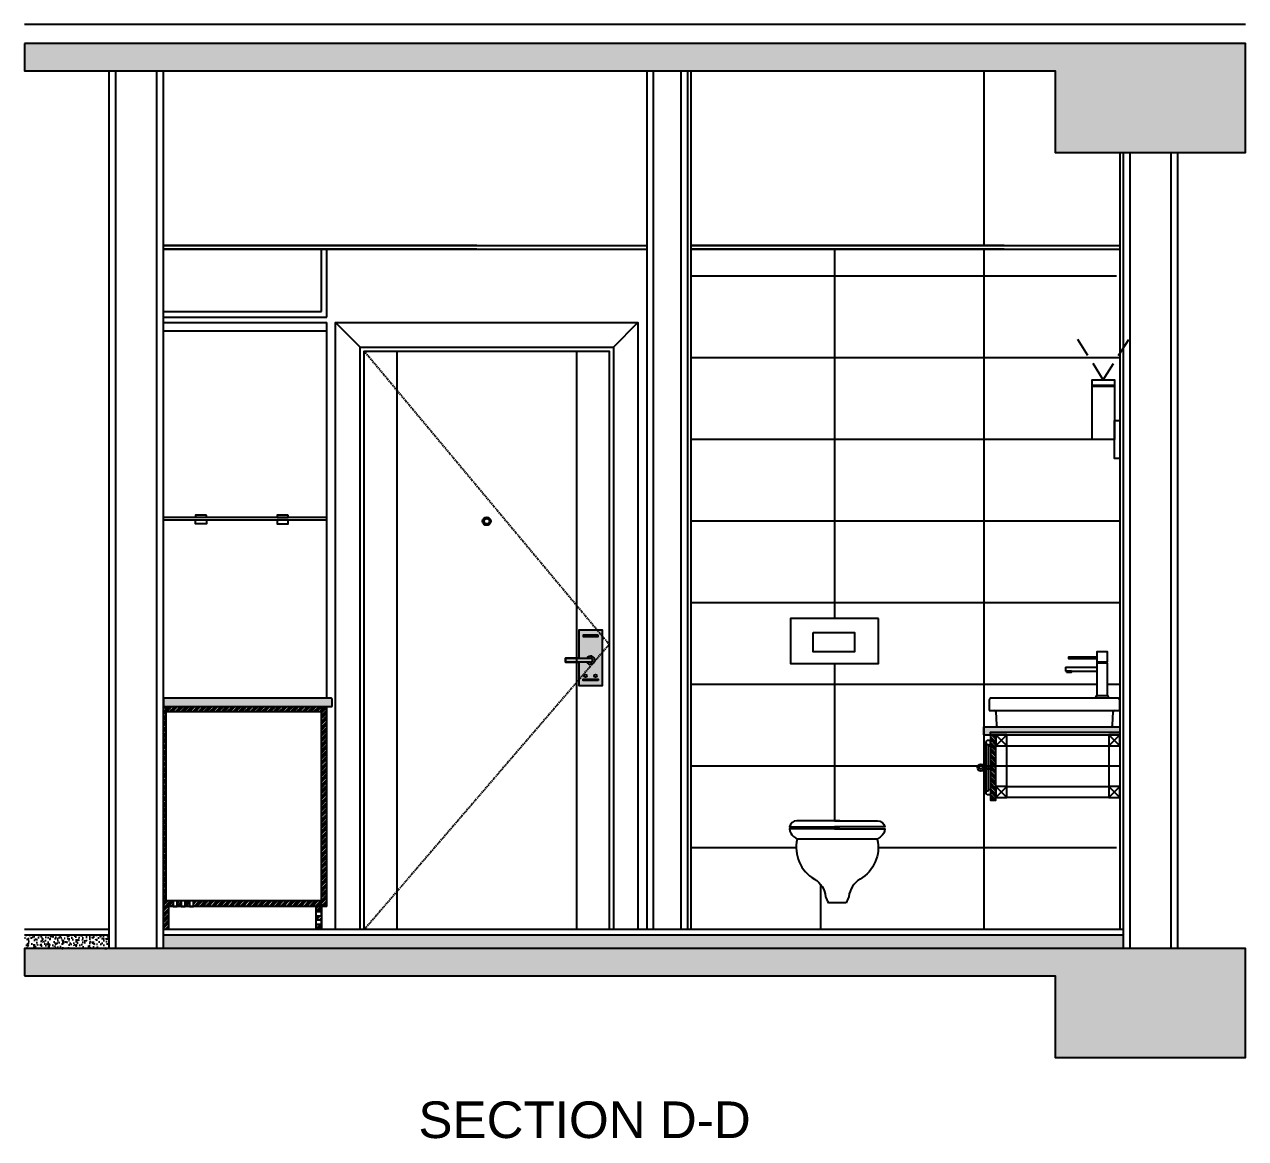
# Model space of a CAD drawing. Header units: centimetres. Extents: x -3207095 to 15275363, y -32656 to 4798027.
# Drawn here: x 702847 to 704048, y 4470460 to 4471556 of the extents above; entities that cross this region are included whole.
import ezdxf

# ---------------------------------------------------------------- set-up
doc = ezdxf.new("R2010")
doc.units = ezdxf.units.CM
doc.linetypes.add('DUZ', pattern=[500, 500])
doc.linetypes.add('HIDDEN2', pattern=[0.1875, 0.125, -0.0625])
doc.layers.get('0').update_dxf_attribs({"color": 1, "linetype": 'DUZ'})
for name, color, linetype in [('a_asmatavan', 200, 'Continuous'), ('a_duvar_alcipan', 2, 'Continuous'), ('a_duvar_tarama', 253, 'Continuous'), ('a_gorunus', 233, 'Continuous'), ('a_kolon', 4, 'Continuous'), ('a_kolon_tarama', 252, 'Continuous'), ('a_metal', 72, 'Continuous'), ('a_mobilya', 1, 'Continuous'), ('a_mobilya_tarama', 253, 'Continuous'), ('a_olcu', 30, 'Continuous'), ('a_seramik', 241, 'Continuous'), ('a_vitrifiye', 195, 'Continuous'), ('a_zemin_kaplama', 30, 'Continuous')]:
    doc.layers.add(name, color=color, linetype=linetype)
doc.styles.add('ARIEL20S', font='arial.ttf')

# ---------------------------------------------------------------- blocks, each defined once
blk = doc.blocks.new('a_kapıkolu')
at = {"true_color": 0xffffff}
blk.add_hatch(color=7, dxfattribs=at).paths.add_polyline_path([(0, 100), (-49, 100), (-49, 85), (0, 85), (0, 0), (87, 0), (87, 203), (0, 203)])
for points in [[(0, 100), (-49, 100), (-49, 85), (0, 85), (0, 0), (87, 0), (87, 203), (0, 203)], [(71, 184), (16, 184), (16, 179), (71, 179)], [(71, 17.4), (16, 17.4), (16, 22.4), (71, 22.4)]]:
    blk.add_lwpolyline(points, close=True)
for points in [[(0, 79.6), (0, 0), (87, 0), (87, 203), (0, 203), (0, 104.6)], [(43.5, 85), (-49, 85), (-49, 100), (43.5, 100)]]:
    blk.add_lwpolyline(points)
for centre in [(25.1, 35.2), (61.9, 35.2)]:
    blk.add_circle(centre, 5)
for centre, radius, start, end in [((43.5, 92.4), 15.1, 209.1412, 149.7121), ((43.5, 92.5), 7.5, 270, 90)]:
    blk.add_arc(centre, radius, start, end)

msp = doc.modelspace()

# ---------------------------------------------------------------- hatches: boundary and pattern name
at = {"layer": 'a_kolon_tarama'}
for points in [[(702847.08, 4471537.15), (702847.08, 4471510.38), (703860.66, 4471510.38), (703860.66, 4471430.06), (704048.08, 4471430.06), (704048.08, 4471537.15)], [(702847.3, 4470620.17), (703860.66, 4470620.17), (703860.66, 4470539.85), (704048.08, 4470539.85), (704048.08, 4470646.94), (702847.3, 4470646.94)]]:
    msp.add_hatch(color=256, dxfattribs=at).paths.add_polyline_path(points)
h = msp.add_hatch(dxfattribs=at)
h.set_pattern_fill('AR-CONC', color=256, scale=1.338668, style=0)
h.set_pattern_definition([(130, (715995.8305, 4471185.27), (-9.60173, -0.8400425), [1.004001, -11.044008]), (185, (715995.831, 4471185.27), (1.857419, 10.069353), [0.8032006, -8.835207]), (79.5486, (715995.03, 4471185.2), (-7.744318, 9.229304), [0.853269, -9.385963]), (133.8158, (715995.83, 4471187.947), (-14.286811, -2.21575), [1.506001, -16.566013]), (83.3644, (715994.64, 4471187.763), (-12.512028, 13.040201), [1.279904, -14.078942]), (188.8158, (715995.83, 4471187.947), (-12.512017, 13.040211), [1.204801, -13.25281]), (159, (715994.492, 4471187.278), (-7.990602, -5.389729), [1.004001, -11.044008]), (214, (715994.492, 4471187.278), (-3.257184, 9.707349), [0.8032006, -8.835207]), (108.5486, (715993.826, 4471186.829), (-11.247789, 4.3176115), [0.853269, -9.385963]), (142.5, (715995.8305, 4471185.27), (-0.16278005, 4.4563424), [0, -8.7281133, 0, -8.9690734, 0, -8.8686734]), (172.5, (715995.8305, 4471185.27), (-3.5216269, 5.2798621), [0, -5.1137105, 0, -8.527313, 0, -3.3801359]), (212.5, (715998.8158, 4471185.27), (-7.1461084, -0.3019348), [0, -3.3466692, 0, -10.441608, 0, -13.8552105]), (222.5, (716000.1544, 4471185.27), (-7.8069247, 1.340073), [0, -4.35067, 0, -6.9342986, 0, -9.8392074])])
h.paths.add_polyline_path([(702847.3, 4470660.33), (702847.3, 4470646.94), (702930.29, 4470646.94), (702930.29, 4470660.33)])
h = msp.add_hatch(dxfattribs=at)
h.set_pattern_fill('AR-CONC', color=256, scale=1.338668, style=0)
h.set_pattern_definition([(50, (683414.538, 4470152.1215), (9.6017302, -0.8400425), [1.0040008, -11.0440083]), (355, (683414.538, 4470152.121), (-1.8574193, 10.069353), [0.8032006, -8.8352067]), (100.4514, (683415.338, 4470152.0515), (7.744318, 9.2293043), [0.8532693, -9.385963]), (46.1842, (683414.538, 4470154.799), (14.286811, -2.2157495), [1.506001, -16.566013]), (96.6356, (683415.729, 4470154.614), (12.512028, 13.040201), [1.279904, -14.078942]), (351.1842, (683414.538, 4470154.799), (12.512017, 13.040211), [1.204801, -13.25281]), (21, (683415.877, 4470154.1295), (7.9906018, -5.389729), [1.0040008, -11.0440083]), (326, (683415.877, 4470154.129), (3.2571837, 9.7073493), [0.8032006, -8.8352067]), (71.4514, (683416.543, 4470153.68), (11.2477887, 4.3176115), [0.8532693, -9.385963]), (37.5, (683414.5382, 4470152.1215), (0.16278005, 4.4563424), [0, -8.7281133, 0, -8.9690734, 0, -8.8686734]), (7.5, (683414.538, 4470152.1215), (3.5216269, 5.2798621), [0, -5.1137105, 0, -8.5273131, 0, -3.3801359]), (327.5, (683411.553, 4470152.1215), (7.1461084, -0.3019348), [0, -3.3466692, 0, -10.4416079, 0, -13.8552105]), (317.5, (683410.2143, 4470152.1215), (7.8069247, 1.340073), [0, -4.35067, 0, -6.9342986, 0, -9.8392074])])
h.paths.add_polyline_path([(703927.6, 4470646.94), (702983.84, 4470646.94), (702983.84, 4470660.33), (703927.6, 4470660.33)])
at = {"layer": 'a_mobilya'}
h = msp.add_hatch(color=253, dxfattribs=at)
edge = h.paths.add_edge_path()
edge.add_line((703149.83, 4470885.22), (703149.83, 4470891.92))
edge.add_arc((703148.49, 4470891.92), 1.34, 0, 90)
edge.add_line((703148.49, 4470893.26), (702983.84, 4470893.26))
edge.add_line((702983.84, 4470893.26), (702983.84, 4470885.22))
edge.add_line((702983.84, 4470885.22), (703149.83, 4470885.22))
at = {"layer": 'a_mobilya_tarama'}
h = msp.add_hatch(dxfattribs=at)
h.set_pattern_fill('ANSI34', color=256, scale=5.354671, angle=270, style=0)
h.set_pattern_definition([(225, (703144.477, 4470665.682), (-2.839743, 2.839743), []), (225, (703144.477, 4470664.7353), (-2.839743, 2.839743), []), (225, (703144.477, 4470663.7887), (-2.839743, 2.839743), []), (225, (703144.477, 4470662.842), (-2.839743, 2.839743), [])])
h.paths.add_polyline_path([(702986.51, 4470885.22), (703139.12, 4470885.22), (703139.12, 4470879.87), (702986.51, 4470879.87)])
h.paths.add_polyline_path([(703013.29, 4470693.79), (703139.12, 4470693.79), (703139.12, 4470688.44), (703013.29, 4470688.44)])
h.paths.add_polyline_path([(703005.26, 4470693.79), (703009.27, 4470693.79), (703009.27, 4470688.44), (703005.26, 4470688.44)])
h.paths.add_polyline_path([(702997.22, 4470693.79), (703001.24, 4470693.79), (703001.24, 4470688.44), (702997.22, 4470688.44)])
h.paths.add_polyline_path([(702983.84, 4470693.79), (702993.21, 4470693.79), (702993.21, 4470688.44), (702983.84, 4470688.44)])
h.paths.add_polyline_path([(702983.84, 4470885.22), (702986.51, 4470885.22), (702986.51, 4470879.87), (702986.51, 4470693.79), (702983.84, 4470693.79)])
h.paths.add_polyline_path([(702983.84, 4470688.44), (702989.19, 4470688.44), (702989.19, 4470665.68), (702983.84, 4470665.68)])
h.paths.add_polyline_path([(703133.77, 4470688.44), (703139.12, 4470688.44), (703139.12, 4470683.08), (703133.77, 4470683.08)])
h.paths.add_polyline_path([(703133.77, 4470679.07), (703139.12, 4470679.07), (703139.12, 4470675.05), (703133.77, 4470675.05)])
h.paths.add_polyline_path([(703133.77, 4470671.04), (703139.12, 4470671.04), (703139.12, 4470665.68), (703133.77, 4470665.68)])
h.paths.add_polyline_path([(703139.12, 4470883.88), (703144.48, 4470883.88), (703144.48, 4470688.44), (703139.12, 4470688.44)])
h = msp.add_hatch(dxfattribs=at)
h.set_pattern_fill('ANSI33', color=256, scale=5.354671, style=0)
h.set_pattern_definition([(45, (703790.518, 4470857.1114), (-0.946581, 0.946581), []), (45, (703791.4646, 4470857.1114), (-0.946581, 0.946581), [0.669334, -0.334667])])
h.paths.add_polyline_path([(703790.52, 4470865.14), (703790.52, 4470857.11), (703797.21, 4470857.11), (703797.21, 4470859.79), (703924.38, 4470859.79), (703924.38, 4470865.14)])
h = msp.add_hatch(dxfattribs=at)
h.set_pattern_fill('ANSI34', color=256, scale=5.354671, angle=270, style=0)
h.set_pattern_definition([(315, (703797.2114, 4470792.8553), (2.83974, 2.83974), []), (315, (703797.2114, 4470791.9087), (2.83974, 2.83974), []), (315, (703797.2114, 4470790.962), (2.83974, 2.83974), []), (315, (703797.2114, 4470790.0156), (2.83974, 2.83974), [])])
h.paths.add_polyline_path([(703802.57, 4470857.11), (703797.21, 4470857.11), (703797.21, 4470792.86), (703802.57, 4470792.86)])

# ---------------------------------------------------------------- linework, layer by layer
at = {"layer": 'a_asmatavan'}
for p, q in [((703292, 4471338.36), (702983.84, 4471338.36)), ((702983.84, 4471338.36), (703459.06, 4471338.36)), ((703292, 4471335.02), (702983.84, 4471335.02)), ((702983.84, 4471335.02), (703459.06, 4471335.02)), ((703810.6, 4471338.36), (703502.44, 4471338.36)), ((703502.44, 4471338.36), (703924.38, 4471338.36)), ((703810.6, 4471335.02), (703502.44, 4471335.02)), ((703502.44, 4471335.02), (703924.38, 4471335.02))]:
    msp.add_line(p, q, dxfattribs=at)
at = {"layer": 'a_duvar_alcipan'}
for p, q in [((702930.29, 4470646.94), (702930.29, 4471510.38)), ((702983.84, 4470646.94), (702983.84, 4471510.38)), ((703459.06, 4471510.38), (703459.06, 4470665.68)), ((703499.22, 4471510.38), (703499.22, 4470665.68)), ((703927.6, 4471430.06), (703927.6, 4470646.94)), ((703981.14, 4471430.06), (703981.14, 4470646.94)), ((703139.12, 4471273.41), (703139.12, 4471335.02)), ((703144.48, 4471268.06), (703144.48, 4471335.02)), ((702983.84, 4471273.41), (703139.12, 4471273.41)), ((702983.84, 4471268.06), (703144.48, 4471268.06))]:
    msp.add_line(p, q, dxfattribs=at)
at = {"layer": 'a_duvar_alcipan', "color": 1}
for p, q in [((702936.98, 4470646.94), (702936.98, 4471510.38)), ((702977.14, 4470646.94), (702977.14, 4471510.38)), ((703465.76, 4470665.68), (703465.76, 4471510.38)), ((703934.29, 4471430.06), (703934.29, 4470646.94)), ((703974.45, 4471430.06), (703974.45, 4470646.94))]:
    msp.add_line(p, q, dxfattribs=at)
msp.add_lwpolyline([(703492.53, 4471510.38), (703492.53, 4470665.68)], dxfattribs=at)
at = {"layer": 'a_duvar_tarama'}
for p, q in [((702983.84, 4471071.3), (703144.48, 4471071.3)), ((702983.84, 4471068.62), (703144.48, 4471068.62))]:
    msp.add_line(p, q, dxfattribs=at)
at = {"layer": 'a_gorunus'}
for p, q in [((703502.44, 4471510.38), (703502.44, 4470665.68)), ((703924.38, 4471430.06), (703924.38, 4470665.68)), ((703177.27, 4471238.6), (703153.18, 4471262.7)), ((703426.27, 4471238.6), (703450.36, 4471262.7)), ((703213.42, 4471234.59), (703213.42, 4470665.68)), ((703390.12, 4471234.59), (703390.12, 4470665.68))]:
    msp.add_line(p, q, dxfattribs=at)
for points in [[(703153.18, 4470665.68), (703153.18, 4471262.7), (703450.36, 4471262.7), (703450.36, 4470665.68)], [(703177.27, 4470665.68), (703177.27, 4471238.6), (703426.27, 4471238.6), (703426.27, 4470665.68)], [(703181.29, 4470665.68), (703181.29, 4471234.59), (703422.25, 4471234.59), (703422.25, 4470665.68)]]:
    msp.add_lwpolyline(points, dxfattribs=at)
at = {"layer": 'a_gorunus', "linetype": 'HIDDEN2', "ltscale": 10}
msp.add_lwpolyline([(703181.29, 4471234.59), (703422.25, 4470946.13), (703181.29, 4470665.68)], dxfattribs=at)
at = {"layer": 'a_gorunus'}
for radius in [4.02, 2.68]:
    msp.add_circle((703301.77, 4471067.28), radius, dxfattribs=at)
at = {"layer": 'a_kolon'}
for points in [[(702847.3, 4471537.15), (702847.3, 4471510.38), (703860.66, 4471510.38), (703860.66, 4471430.06), (704048.08, 4471430.06), (704048.08, 4471537.15), (702847.3, 4471537.15)], [(702847.3, 4470620.17), (703860.66, 4470620.17), (703860.66, 4470539.85), (704048.08, 4470539.85), (704048.08, 4470646.94), (702847.3, 4470646.94), (702847.3, 4470620.17)]]:
    msp.add_lwpolyline(points, dxfattribs=at)
at = {"layer": 'a_metal'}
for p, q in [((703813.28, 4470846.4), (703802.57, 4470857.11)), ((703813.28, 4470857.11), (703802.57, 4470846.4)), ((703924.38, 4470846.4), (703913.68, 4470857.11)), ((703924.38, 4470857.11), (703913.68, 4470846.4)), ((703813.28, 4470806.24), (703813.28, 4470846.4)), ((703813.28, 4470846.4), (703913.68, 4470846.4)), ((703913.68, 4470846.4), (703913.68, 4470806.24)), ((703790.92, 4470826.05), (703797.21, 4470826.05)), ((703790.92, 4470823.91), (703797.21, 4470823.91)), ((703813.28, 4470795.53), (703802.57, 4470806.24)), ((703813.28, 4470806.24), (703802.57, 4470795.53)), ((703813.28, 4470806.24), (703913.68, 4470806.24)), ((703924.38, 4470795.53), (703913.68, 4470806.24)), ((703924.38, 4470806.24), (703913.68, 4470795.53)), ((703913.68, 4470795.53), (703813.28, 4470795.53))]:
    msp.add_line(p, q, dxfattribs=at)
for points in [[(703802.57, 4470857.11), (703802.57, 4470846.4), (703813.28, 4470846.4), (703813.28, 4470857.11)], [(703913.68, 4470857.11), (703913.68, 4470846.4), (703924.38, 4470846.4), (703924.38, 4470857.11)], [(703802.57, 4470806.24), (703802.57, 4470795.53), (703813.28, 4470795.53), (703813.28, 4470806.24)], [(703913.68, 4470806.24), (703913.68, 4470795.53), (703924.38, 4470795.53), (703924.38, 4470806.24)]]:
    msp.add_lwpolyline(points, close=True, dxfattribs=at)
for radius in [3.35, 1.61]:
    msp.add_circle((703787.75, 4470824.98), radius, dxfattribs=at)
at = {"layer": 'a_mobilya'}
for p, q in [((702983.84, 4470665.68), (702983.84, 4470885.22)), ((702986.51, 4470693.79), (702986.51, 4470885.22)), ((703139.12, 4470879.87), (702986.51, 4470879.87)), ((703139.12, 4470688.44), (703139.12, 4470883.88)), ((703144.48, 4470688.44), (703144.48, 4470883.88)), ((703790.52, 4470865.14), (703924.38, 4470865.14)), ((703790.52, 4470857.11), (703790.52, 4470865.14)), ((703790.52, 4470857.11), (703924.38, 4470857.11)), ((703792.65, 4470849.75), (703792.65, 4470800.22)), ((703794.86, 4470847.42), (703794.86, 4470803.27)), ((703139.12, 4470693.79), (702983.84, 4470693.79)), ((703144.48, 4470688.44), (702983.84, 4470688.44)), ((702989.19, 4470665.68), (702989.19, 4470688.44)), ((703133.77, 4470688.44), (703133.77, 4470665.68)), ((703139.12, 4470688.44), (703139.12, 4470665.68)), ((703139.12, 4470665.68), (702983.84, 4470665.68))]:
    msp.add_line(p, q, dxfattribs=at)
at = {"layer": 'a_mobilya', "linetype": 'HIDDEN2', "ltscale": 150}
for points in [[(703908.1, 4471206.5), (703882.31, 4471247.38)], [(703908.1, 4471206.5), (703933.88, 4471247.38)]]:
    msp.add_lwpolyline(points, dxfattribs=at)
at = {"layer": 'a_mobilya'}
for points in [[(703919.11, 4471147.6), (703897.08, 4471147.6), (703897.08, 4471206.5), (703919.11, 4471206.5)], [(703897.08, 4471201.15), (703919.11, 4471201.15), (703919.11, 4471199.81), (703897.08, 4471199.81)], [(703919.11, 4471166.34), (703924.38, 4471166.34), (703924.38, 4471128.86), (703919.11, 4471128.86)], [(703797.21, 4470857.11), (703797.21, 4470792.86), (703802.57, 4470792.86), (703802.57, 4470857.11)]]:
    msp.add_lwpolyline(points, close=True, dxfattribs=at)
msp.add_lwpolyline([(703149.83, 4470885.22), (703149.83, 4470891.92, 0.4142136), (703148.49, 4470893.26), (702983.84, 4470893.26), (702983.84, 4470885.22)], format="xyb", close=True, dxfattribs=at)
for points in [[(703144.48, 4470883.88), (703139.12, 4470883.88), (703139.12, 4470885.22)], [(703793.81, 4470847.74), (703794.86, 4470847.74), (703795.6, 4470846.4), (703797.21, 4470846.4), (703797.21, 4470851.76), (703793.81, 4470851.76)], [(703797.21, 4470857.11), (703797.21, 4470859.79), (703924.38, 4470859.79)], [(703793.81, 4470802.23), (703794.86, 4470802.23), (703795.6, 4470803.56), (703797.21, 4470803.56), (703797.21, 4470798.21), (703793.81, 4470798.21)], [(702993.21, 4470693.79), (702993.21, 4470688.44), (702997.22, 4470688.44)], [(702997.22, 4470688.44), (702997.22, 4470693.79)], [(703001.24, 4470693.79), (703001.24, 4470688.44), (703005.26, 4470688.44)], [(703005.26, 4470688.44), (703005.26, 4470693.79)], [(703009.27, 4470693.79), (703009.27, 4470688.44), (703013.29, 4470688.44)], [(703013.29, 4470688.44), (703013.29, 4470693.79)], [(703139.12, 4470683.08), (703133.77, 4470683.08), (703133.77, 4470679.07), (703139.12, 4470679.07), (703139.12, 4470683.08)], [(703139.12, 4470675.05), (703133.77, 4470675.05), (703133.77, 4470671.04), (703139.12, 4470671.04), (703139.12, 4470675.05)]]:
    msp.add_lwpolyline(points, dxfattribs=at)
for points in [[(703793.81, 4470851.76, 0.5755638), (703793.81, 4470847.74, -0.7468769)], [(703793.81, 4470798.21, -0.5755638), (703793.81, 4470802.23, 0.7468769)]]:
    msp.add_lwpolyline(points, format="xyb", dxfattribs=at)
at = {"layer": 'a_olcu', "ltscale": 5}
for p, q in [((703790.52, 4471510.38, 0), (703790.52, 4471338.36)), ((703790.52, 4471335.02), (703790.52, 4470665.68, 0)), ((702983.84, 4471262.7), (703144.48, 4471262.7)), ((703144.48, 4471254.67), (703144.48, 4471262.7)), ((703144.48, 4471254.67), (703144.48, 4471262.7)), ((702983.84, 4471254.67), (703144.48, 4471254.67)), ((703144.48, 4470893.26), (703144.48, 4471254.67))]:
    msp.add_line(p, q, dxfattribs=at)
for points in [[(703026, 4471073.31), (703015.3, 4471073.31), (703015.3, 4471071.3), (703026, 4471071.3), (703026, 4471073.31)], [(703015.3, 4471068.62), (703026, 4471068.62), (703026, 4471064.6), (703015.3, 4471064.6), (703015.3, 4471068.62)], [(703106.33, 4471073.31), (703095.62, 4471073.31), (703095.62, 4471071.3), (703106.33, 4471071.3), (703106.33, 4471073.31)], [(703106.33, 4471068.62), (703095.62, 4471068.62), (703095.62, 4471064.6), (703106.33, 4471064.6), (703106.33, 4471068.62)]]:
    msp.add_lwpolyline(points, dxfattribs=at)
at = {"layer": 'a_seramik'}
for p, q in [((703643.8, 4471335.02, 0), (703643.8, 4470971.57)), ((703921.17, 4471308.24), (703502.44, 4471308.24)), ((703924.38, 4471227.92), (703502.44, 4471227.92)), ((703897.08, 4471147.6), (703502.44, 4471147.6)), ((703924.38, 4471067.28), (703502.44, 4471067.28)), ((703924.38, 4470986.96), (703502.44, 4470986.96)), ((703643.8, 4470927.34), (703643.8, 4470772.78, 0)), ((703901.63, 4470906.64), (703502.44, 4470906.64)), ((703924.38, 4470906.64), (703912.34, 4470906.64)), ((703924.38, 4470826.32), (703502.44, 4470826.32)), ((703606.16, 4470746), (703502.44, 4470746)), ((703921.17, 4470746), (703686.79, 4470746)), ((703629.88, 4470710.35, 0), (703629.88, 4470665.68, 0))]:
    msp.add_line(p, q, dxfattribs=at)
at = {"layer": 'a_vitrifiye'}
for p, q in [((703870.84, 4470923.88), (703901.63, 4470923.88)), ((703870.84, 4470923.88), (703870.84, 4470919.86)), ((703901.63, 4470929.13), (703912.34, 4470929.13)), ((703901.63, 4470928.06), (703912.34, 4470928.06)), ((703870.84, 4470919.86), (703901.63, 4470919.86)), ((703795.87, 4470891.38), (703795.87, 4470881.21)), ((703922.51, 4470893.26), (703797.75, 4470893.26)), ((703924.38, 4470881.21), (703924.38, 4470891.38)), ((703795.87, 4470881.21), (703801.23, 4470881.21)), ((703801.23, 4470881.21), (703919.03, 4470881.21)), ((703802.57, 4470879.87), (703803.02, 4470866.95)), ((703917.24, 4470866.95), (703917.69, 4470879.87)), ((703919.03, 4470881.21), (703924.38, 4470881.21)), ((703804.89, 4470865.14), (703915.37, 4470865.14)), ((703643.8, 4470764.68), (703693.33, 4470764.68)), ((703685.89, 4470754.56), (703607.07, 4470754.56)), ((703655.17, 4470691.99), (703637.78, 4470691.99))]:
    msp.add_line(p, q, dxfattribs=at)
for points in [[(703686.96, 4470971.57), (703600.64, 4470971.57), (703600.64, 4470927.34), (703686.96, 4470927.34)], [(703622.95, 4470957.69), (703663.53, 4470957.69), (703663.53, 4470938.83), (703622.95, 4470938.83)], [(703872.03, 4470918.8), (703876.81, 4470918.8), (703876.81, 4470919.86), (703872.03, 4470919.86)], [(703913.68, 4470893.26), (703900.29, 4470893.26), (703901.63, 4470895.93), (703912.34, 4470895.93)]]:
    msp.add_lwpolyline(points, close=True, dxfattribs=at)
for points in [[(703901.63, 4470933.55), (703873.9, 4470933.55), (703873.9, 4470932.15), (703901.63, 4470932.15)], [(703912.34, 4470929.13), (703912.34, 4470938.77), (703901.63, 4470938.77), (703901.63, 4470937.97)], [(703901.63, 4470937.97), (703901.63, 4470929.13)], [(703901.63, 4470928.06), (703901.63, 4470895.93)], [(703901.9, 4470929.13), (703901.9, 4470928.06)], [(703912.07, 4470928.06), (703912.07, 4470929.13)], [(703912.34, 4470895.93), (703912.34, 4470928.06)]]:
    msp.add_lwpolyline(points, dxfattribs=at)
for points in [[(703649.15, 4470772.78), (703606.77, 4470772.78, 0.3646654), (703599.62, 4470766.76), (703649.15, 4470766.76)], [(703649.15, 4470764.68), (703599.62, 4470764.68, 0.2361116), (703603.49, 4470757.24, -0.0079627), (703607.07, 4470754.56, 0.3271955), (703624.04, 4470715.28, -0.2405782), (703635.05, 4470698.02, 0.028004), (703637.78, 4470691.99)], [(703643.8, 4470772.78), (703686.19, 4470772.78, -0.3646654), (703693.33, 4470766.76), (703643.8, 4470766.76)], [(703643.8, 4470764.68), (703693.33, 4470764.68, -0.2361116), (703689.46, 4470757.24, 0.0079627), (703685.89, 4470754.56, -0.3271955), (703668.92, 4470715.28, 0.2405782), (703657.9, 4470698.02, -0.028004), (703655.17, 4470691.99)]]:
    msp.add_lwpolyline(points, format="xyb", dxfattribs=at)
for centre, radius, start, end in [((703797.75, 4470891.38), 1.87, 90, 180), ((703922.51, 4470891.38), 1.87, 0, 90), ((703801.23, 4470879.87), 1.34, 0, 90), ((703919.03, 4470879.87), 1.34, 90, 180), ((703804.89, 4470867.02), 1.87, 182, 270), ((703915.37, 4470867.02), 1.87, 270, 358)]:
    msp.add_arc(centre, radius, start, end, dxfattribs=at)
at = {"layer": 'a_zemin_kaplama'}
for p, q in [((704048.08, 4471555.9), (702847.3, 4471555.9)), ((702930.29, 4470665.68), (702847.3, 4470665.68)), ((702930.29, 4470660.33), (702847.3, 4470660.33)), ((703927.6, 4470665.68), (702983.84, 4470665.68)), ((703927.6, 4470660.33), (702983.84, 4470660.33))]:
    msp.add_line(p, q, dxfattribs=at)

# ---------------------------------------------------------------- block references
at = {"layer": 'a_gorunus', "xscale": 0.2677335353767369, "yscale": 0.2677335353767369, "zscale": 0.2677335353767369}
msp.add_blockref('a_kapıkolu', (703392.26, 4470905.84), dxfattribs=at)

# ---------------------------------------------------------------- texts
at = {"layer": 'Defpoints', "insert": (703397.97, 4470478.38), "char_height": 36, "width": 461.811, "attachment_point": 5, "style": 'ARIEL20S'}
msp.add_mtext('SECTION D-D', dxfattribs=at)

doc.saveas('drawing.dxf')
